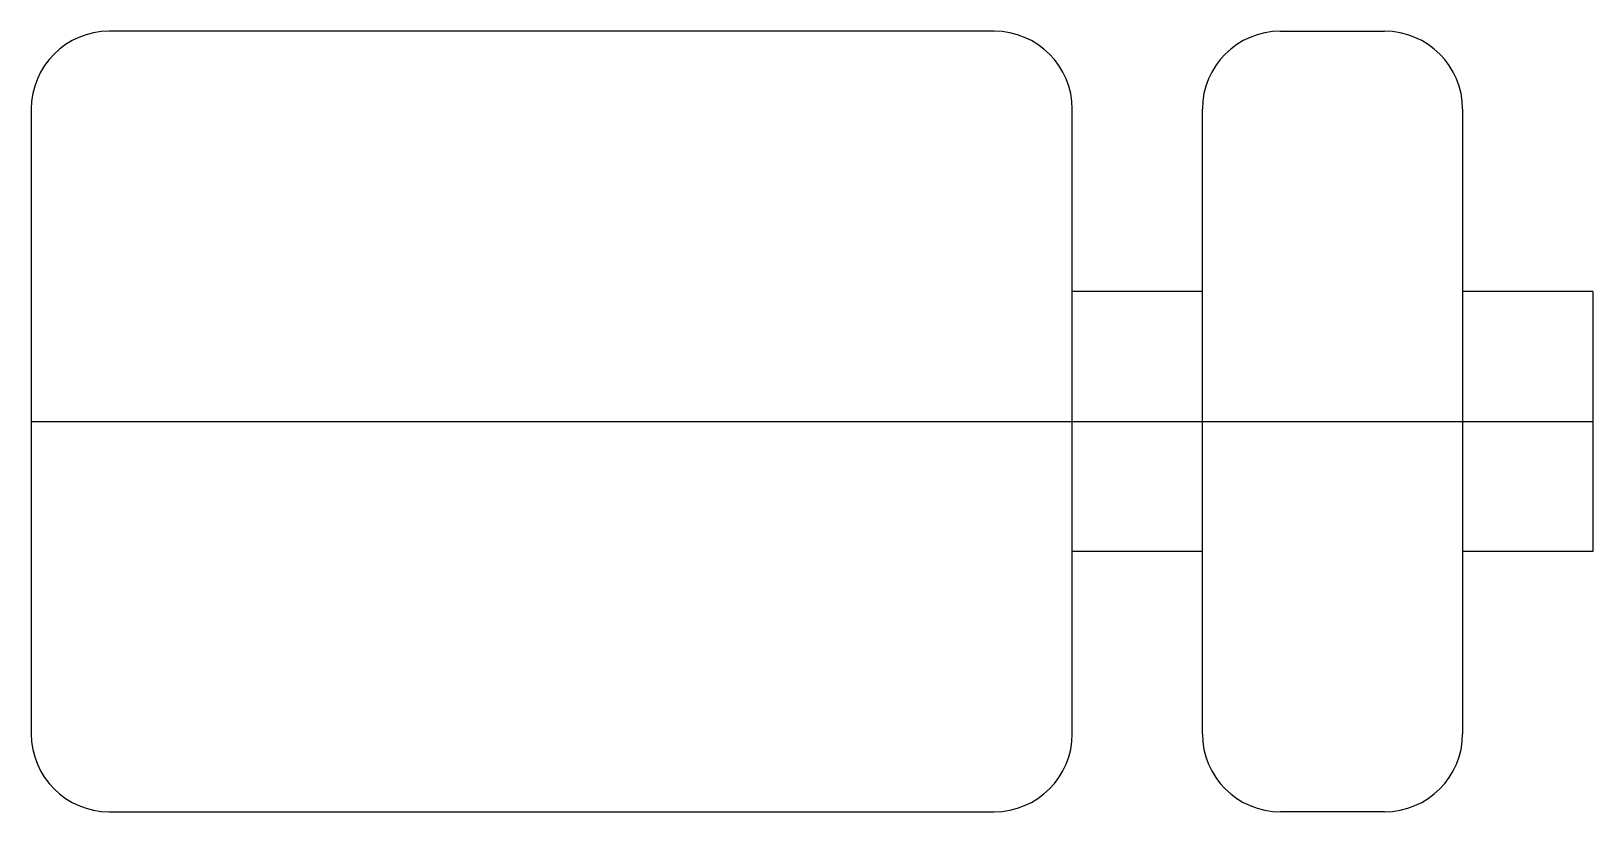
# Model space of a CAD drawing. Header units: millimetres. Extents: x -2924.221 to -2923.651, y 3721.205 to 3721.49.
import ezdxf

# ---------------------------------------------------------------- set-up
doc = ezdxf.new("R2010")
doc.units = ezdxf.units.MM
doc.header["$LTSCALE"] = 10
doc.linetypes.add('CENTER2', pattern=[1.125, 0.75, -0.125, 0.125, -0.125])
doc.layers.add('Ele_diagramas', color=2, linetype='Continuous')

msp = doc.modelspace()

# ---------------------------------------------------------------- linework, layer by layer
at = {"layer": 'Ele_diagramas'}
for p, q in [((-2923.86963, 3721.49001), (-2924.19273, 3721.49001)), ((-2923.7651, 3721.49001), (-2923.72709, 3721.49001)), ((-2924.22124, 3721.4615), (-2924.22124, 3721.23343)), ((-2923.84112, 3721.23343), (-2923.84112, 3721.4615)), ((-2923.79361, 3721.23343), (-2923.79361, 3721.4615)), ((-2923.69858, 3721.4615), (-2923.69858, 3721.23343)), ((-2923.79361, 3721.39498), (-2923.84112, 3721.39498)), ((-2923.65106, 3721.39498), (-2923.69858, 3721.39498)), ((-2923.65106, 3721.39498), (-2923.65106, 3721.29995)), ((-2923.79361, 3721.29995), (-2923.84112, 3721.29995)), ((-2923.65106, 3721.29995), (-2923.69858, 3721.29995)), ((-2924.19273, 3721.20492), (-2923.86963, 3721.20492)), ((-2923.72709, 3721.20492), (-2923.7651, 3721.20492))]:
    msp.add_line(p, q, dxfattribs=at)
at = {"layer": 'Ele_diagramas', "color": 1, "linetype": 'CENTER2', "ltscale": 0.1}
msp.add_line((-2924.22124, 3721.34746), (-2923.65106, 3721.34746), dxfattribs=at)
at = {"layer": 'Ele_diagramas'}
for centre, start, end in [((-2924.19273, 3721.4615), 90, 180), ((-2923.86963, 3721.4615), 0, 90), ((-2923.7651, 3721.4615), 90, 180), ((-2923.72709, 3721.4615), 0, 90), ((-2924.19273, 3721.23343), 180, 270), ((-2923.86963, 3721.23343), 270, 0), ((-2923.7651, 3721.23343), 180, 270), ((-2923.72709, 3721.23343), 270, 0)]:
    msp.add_arc(centre, 0.02851, start, end, dxfattribs=at)

doc.saveas('drawing.dxf')
